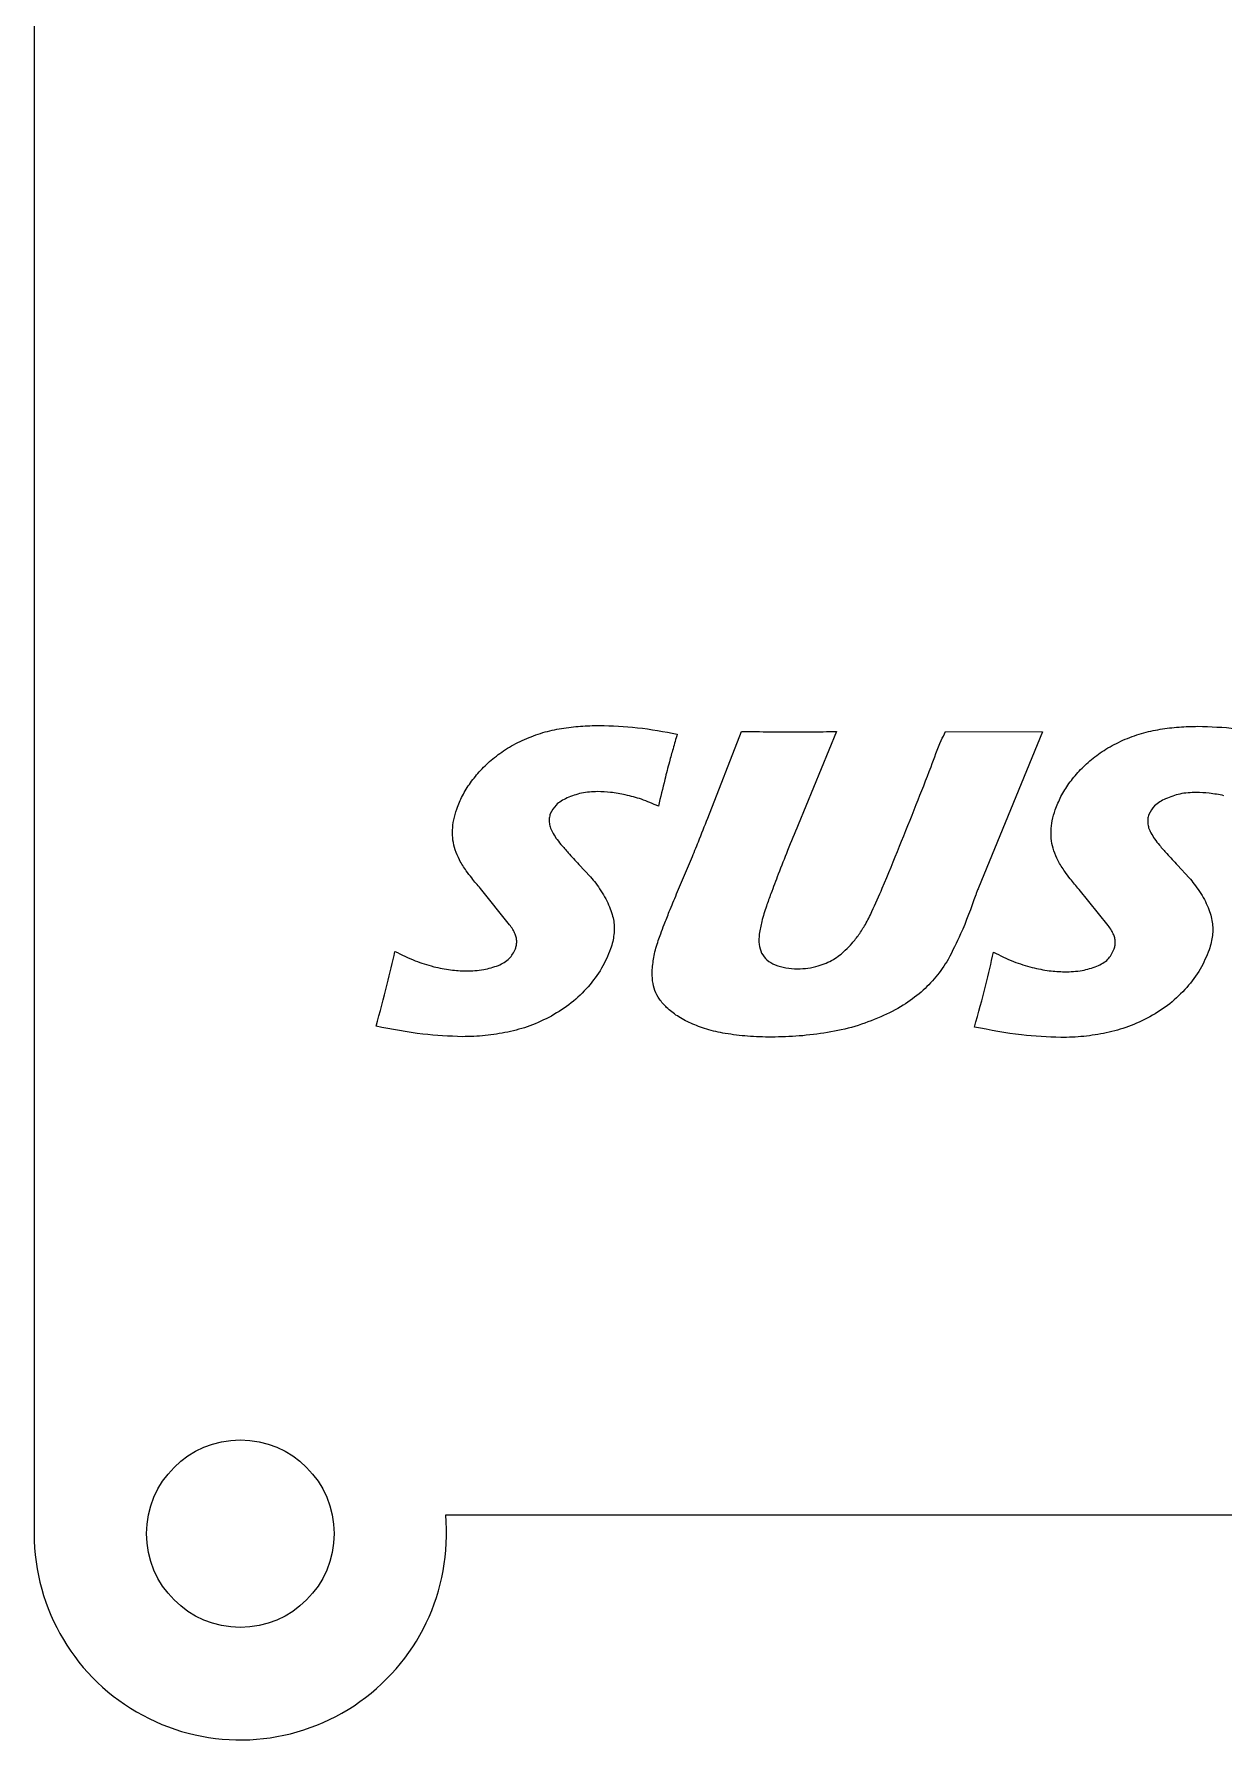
# Model space of a CAD drawing. Header units: millimetres. Extents: x 5 to 293, y 5 to 302.
# Drawn here: x 5.36 to 37.09, y 191.06 to 236.55 of the extents above; entities that cross this region are included whole.
import ezdxf

# ---------------------------------------------------------------- set-up
doc = ezdxf.new("R2010")
doc.units = ezdxf.units.MM
doc.layers.get('0').update_dxf_attribs({"linetype": 'CONTINUOUS'})

msp = doc.modelspace()

# ---------------------------------------------------------------- linework, layer by layer
for p, q in [((23.324, 215.641), (24.22, 217.955)), ((26.756, 217.952), (25.732, 215.462)), ((29.663, 217.948), (32.248, 217.944)), ((32.248, 217.944), (30.543, 213.785)), ((19.889, 214.409), (20.197, 214.075)), ((22.493, 213.62), (22.889, 214.558)), ((35.854, 214.388), (36.162, 214.053)), ((18.037, 212.8), (17.261, 213.762)), ((34.002, 212.778), (33.226, 213.741))]:
    msp.add_line(p, q)
msp.add_lwpolyline([(16.333, 197.059), (75.628, 197.059, 1.095445), (86.583, 197.059), (145.878, 197.059, 1.046586), (156.856, 196.559), (156.856, 296.559, 1.046586), (145.878, 296.059), (86.583, 296.059, 1.095445), (75.628, 296.059), (16.333, 296.059, 1.046586), (5.356, 296.559), (5.356, 196.559, 1.046586)], format="xyb", close=True)
msp.add_circle((10.856, 196.559), 2.5)
for points, knots in [([(18.434, 217.74), (18.597, 217.806), (18.918, 217.937), (19.258, 218.002), (19.426, 218.035)], [0, 0, 0, 0, 0.0525425, 0.103684, 0.103684, 0.103684, 0.103684]), ([(19.426, 218.035), (19.593, 218.058), (19.927, 218.103), (20.264, 218.11), (20.432, 218.113)], [0, 0, 0, 0, 0.0505703, 0.1009514, 0.1009514, 0.1009514, 0.1009514]), ([(20.432, 218.113), (20.771, 218.102), (21.47, 218.079), (22.157, 217.948), (22.511, 217.881)], [0, 0, 0, 0, 0.1016626, 0.2094448, 0.2094448, 0.2094448, 0.2094448]), ([(24.22, 217.955), (24.479, 217.951), (24.907, 217.945), (25.335, 217.943), (25.505, 217.942)], [0, 0, 0, 0, 0.0776103, 0.1284674, 0.1284674, 0.1284674, 0.1284674]), ([(25.505, 217.942), (25.687, 217.942), (26.104, 217.943), (26.522, 217.949), (26.756, 217.952)], [0, 0, 0, 0, 0.0547282, 0.1251802, 0.1251802, 0.1251802, 0.1251802]), ([(29.28, 217.013), (29.365, 217.249), (29.479, 217.567), (29.626, 217.87), (29.663, 217.948)], [0, 0, 0, 0, 0.0752302, 0.1010777, 0.1010777, 0.1010777, 0.1010777]), ([(34.399, 217.719), (34.562, 217.785), (34.883, 217.915), (35.223, 217.981), (35.391, 218.013)], [0, 0, 0, 0, 0.0525425, 0.1036841, 0.1036841, 0.1036841, 0.1036841]), ([(35.391, 218.013), (35.558, 218.036), (35.892, 218.082), (36.229, 218.088), (36.397, 218.091)], [0, 0, 0, 0, 0.0505703, 0.1009513, 0.1009513, 0.1009513, 0.1009513]), ([(36.397, 218.091), (36.736, 218.08), (37.435, 218.057), (38.122, 217.927), (38.475, 217.86)], [0, 0, 0, 0, 0.1016627, 0.209445, 0.209445, 0.209445, 0.209445]), ([(17.59, 217.226), (17.717, 217.323), (17.979, 217.525), (18.279, 217.667), (18.434, 217.74)], [0, 0, 0, 0, 0.04772636, 0.09911175, 0.09911175, 0.09911175, 0.09911175]), ([(22.511, 217.881), (22.472, 217.752), (22.4, 217.506), (22.331, 217.258), (22.299, 217.14)], [0, 0, 0, 0, 0.04035923, 0.07708315, 0.07708315, 0.07708315, 0.07708315]), ([(33.555, 217.204), (33.681, 217.301), (33.944, 217.503), (34.244, 217.645), (34.399, 217.719)], [0, 0, 0, 0, 0.04772626, 0.09911166, 0.09911166, 0.09911166, 0.09911166]), ([(16.993, 216.585), (17.08, 216.698), (17.259, 216.931), (17.478, 217.126), (17.59, 217.226)], [0, 0, 0, 0, 0.04280209, 0.0877697, 0.0877697, 0.0877697, 0.0877697]), ([(22.299, 217.14), (22.259, 216.986), (22.157, 216.593), (22.064, 216.199), (22.007, 215.96)], [0, 0, 0, 0, 0.0478521, 0.1216059, 0.1216059, 0.1216059, 0.1216059]), ([(28.439, 214.893), (28.588, 215.262), (28.874, 215.967), (29.149, 216.676), (29.28, 217.013)], [0, 0, 0, 0, 0.1195361, 0.2281161, 0.2281161, 0.2281161, 0.2281161]), ([(32.958, 216.563), (33.045, 216.677), (33.223, 216.909), (33.443, 217.104), (33.555, 217.204)], [0, 0, 0, 0, 0.04280228, 0.08776984, 0.08776984, 0.08776984, 0.08776984]), ([(16.628, 215.885), (16.675, 216.005), (16.771, 216.251), (16.918, 216.472), (16.993, 216.585)], [0, 0, 0, 0, 0.03849961, 0.07913581, 0.07913581, 0.07913581, 0.07913581]), ([(32.593, 215.863), (32.64, 215.983), (32.736, 216.23), (32.883, 216.45), (32.958, 216.563)], [0, 0, 0, 0, 0.03849961, 0.07913581, 0.07913581, 0.07913581, 0.07913581]), ([(19.57, 216.18), (19.463, 216.126), (19.272, 216.028), (19.17, 215.841), (19.124, 215.758)], [0, 0, 0, 0, 0.03478933, 0.06260056, 0.06260056, 0.06260056, 0.06260056]), ([(20.387, 216.349), (20.241, 216.343), (19.959, 216.332), (19.696, 216.229), (19.57, 216.18)], [0, 0, 0, 0, 0.04348417, 0.08394446, 0.08394446, 0.08394446, 0.08394446]), ([(21.125, 216.263), (20.995, 216.288), (20.751, 216.334), (20.502, 216.344), (20.387, 216.349)], [0, 0, 0, 0, 0.0398118, 0.07446604, 0.07446604, 0.07446604, 0.07446604]), ([(22.007, 215.96), (21.858, 216.026), (21.572, 216.152), (21.27, 216.227), (21.125, 216.263)], [0, 0, 0, 0, 0.04891203, 0.09338138, 0.09338138, 0.09338138, 0.09338138]), ([(35.535, 216.158), (35.428, 216.104), (35.237, 216.006), (35.134, 215.82), (35.089, 215.737)], [0, 0, 0, 0, 0.03478928, 0.06260051, 0.06260051, 0.06260051, 0.06260051]), ([(36.352, 216.327), (36.206, 216.321), (35.924, 216.31), (35.661, 216.207), (35.535, 216.158)], [0, 0, 0, 0, 0.04348441, 0.08394464, 0.08394464, 0.08394464, 0.08394464]), ([(37.09, 216.241), (36.96, 216.266), (36.715, 216.312), (36.467, 216.322), (36.352, 216.327)], [0, 0, 0, 0, 0.03981204, 0.07446604, 0.07446604, 0.07446604, 0.07446604]), ([(16.514, 215.319), (16.523, 215.412), (16.54, 215.604), (16.598, 215.789), (16.628, 215.885)], [0, 0, 0, 0, 0.02768122, 0.05782122, 0.05782122, 0.05782122, 0.05782122]), ([(19.124, 215.758), (19.113, 215.72), (19.09, 215.645), (19.092, 215.568), (19.093, 215.53)], [0, 0, 0, 0, 0.01190009, 0.02318669, 0.02318669, 0.02318669, 0.02318669]), ([(22.889, 214.558), (22.952, 214.709), (23.1, 215.069), (23.242, 215.432), (23.324, 215.641)], [0, 0, 0, 0, 0.0492078, 0.1167622, 0.1167622, 0.1167622, 0.1167622]), ([(32.479, 215.298), (32.488, 215.39), (32.505, 215.582), (32.563, 215.767), (32.593, 215.863)], [0, 0, 0, 0, 0.02768122, 0.05782119, 0.05782119, 0.05782119, 0.05782119]), ([(35.089, 215.737), (35.077, 215.698), (35.055, 215.624), (35.057, 215.546), (35.058, 215.508)], [0, 0, 0, 0, 0.01190009, 0.0231867, 0.0231867, 0.0231867, 0.0231867]), ([(16.588, 214.795), (16.564, 214.881), (16.515, 215.052), (16.515, 215.231), (16.514, 215.319)], [0, 0, 0, 0, 0.02672186, 0.05320007, 0.05320007, 0.05320007, 0.05320007]), ([(19.093, 215.53), (19.1, 215.489), (19.115, 215.398), (19.157, 215.315), (19.18, 215.269)], [0, 0, 0, 0, 0.01237085, 0.02763032, 0.02763032, 0.02763032, 0.02763032]), ([(19.18, 215.269), (19.21, 215.216), (19.277, 215.1), (19.362, 214.996), (19.408, 214.94)], [0, 0, 0, 0, 0.01839266, 0.04004152, 0.04004152, 0.04004152, 0.04004152]), ([(25.732, 215.462), (25.639, 215.236), (25.458, 214.798), (25.286, 214.357), (25.204, 214.144)], [0, 0, 0, 0, 0.0735585, 0.1419957, 0.1419957, 0.1419957, 0.1419957]), ([(32.553, 214.773), (32.528, 214.859), (32.48, 215.031), (32.479, 215.209), (32.479, 215.298)], [0, 0, 0, 0, 0.02672188, 0.05320009, 0.05320009, 0.05320009, 0.05320009]), ([(35.058, 215.508), (35.065, 215.467), (35.08, 215.376), (35.122, 215.293), (35.144, 215.247)], [0, 0, 0, 0, 0.01237084, 0.02763036, 0.02763036, 0.02763036, 0.02763036]), ([(35.144, 215.247), (35.175, 215.194), (35.242, 215.078), (35.327, 214.975), (35.372, 214.919)], [0, 0, 0, 0, 0.0183926, 0.04004153, 0.04004153, 0.04004153, 0.04004153]), ([(16.883, 214.238), (16.819, 214.332), (16.701, 214.507), (16.624, 214.704), (16.588, 214.795)], [0, 0, 0, 0, 0.03394762, 0.06318816, 0.06318816, 0.06318816, 0.06318816]), ([(19.408, 214.94), (19.472, 214.866), (19.629, 214.686), (19.793, 214.512), (19.889, 214.409)], [0, 0, 0, 0, 0.02958721, 0.0716757, 0.0716757, 0.0716757, 0.0716757]), ([(27.703, 213.149), (27.796, 213.358), (28.052, 213.934), (28.288, 214.52), (28.439, 214.893)], [0, 0, 0, 0, 0.0685695, 0.1892798, 0.1892798, 0.1892798, 0.1892798]), ([(32.847, 214.216), (32.784, 214.31), (32.666, 214.486), (32.589, 214.682), (32.553, 214.773)], [0, 0, 0, 0, 0.03394768, 0.06318823, 0.06318823, 0.06318823, 0.06318823]), ([(35.372, 214.919), (35.437, 214.844), (35.594, 214.664), (35.758, 214.49), (35.854, 214.388)], [0, 0, 0, 0, 0.02958721, 0.07167574, 0.07167574, 0.07167574, 0.07167574]), ([(17.261, 213.762), (17.182, 213.856), (17.052, 214.011), (16.931, 214.173), (16.883, 214.238)], [0, 0, 0, 0, 0.03662426, 0.06075219, 0.06075219, 0.06075219, 0.06075219]), ([(20.197, 214.075), (20.244, 214.019), (20.343, 213.901), (20.429, 213.773), (20.475, 213.705)], [0, 0, 0, 0, 0.02175309, 0.04630147, 0.04630147, 0.04630147, 0.04630147]), ([(25.204, 214.144), (25.137, 213.971), (25.029, 213.689), (24.927, 213.405), (24.888, 213.295)], [0, 0, 0, 0, 0.05559754, 0.09063199, 0.09063199, 0.09063199, 0.09063199]), ([(33.226, 213.741), (33.147, 213.834), (33.017, 213.989), (32.896, 214.151), (32.847, 214.216)], [0, 0, 0, 0, 0.03662433, 0.0607522, 0.0607522, 0.0607522, 0.0607522]), ([(36.162, 214.053), (36.208, 213.998), (36.308, 213.88), (36.394, 213.751), (36.44, 213.684)], [0, 0, 0, 0, 0.02175305, 0.04630136, 0.04630136, 0.04630136, 0.04630136]), ([(20.475, 213.705), (20.52, 213.634), (20.607, 213.497), (20.673, 213.349), (20.704, 213.277)], [0, 0, 0, 0, 0.02510706, 0.04861814, 0.04861814, 0.04861814, 0.04861814]), ([(22.161, 212.803), (22.206, 212.919), (22.314, 213.192), (22.427, 213.464), (22.493, 213.62)], [0, 0, 0, 0, 0.03725798, 0.08819971, 0.08819971, 0.08819971, 0.08819971]), ([(30.472, 213.592), (30.345, 213.242), (30.134, 212.654), (29.85, 212.098), (29.735, 211.873)], [0, 0, 0, 0, 0.1114722, 0.1871843, 0.1871843, 0.1871843, 0.1871843]), ([(30.543, 213.785), (30.529, 213.75), (30.504, 213.686), (30.482, 213.621), (30.472, 213.592)], [0, 0, 0, 0, 0.0114427, 0.02061877, 0.02061877, 0.02061877, 0.02061877]), ([(36.44, 213.684), (36.485, 213.613), (36.572, 213.475), (36.637, 213.327), (36.669, 213.255)], [0, 0, 0, 0, 0.02510703, 0.04861814, 0.04861814, 0.04861814, 0.04861814]), ([(20.704, 213.277), (20.73, 213.21), (20.779, 213.085), (20.804, 212.952), (20.816, 212.89)], [0, 0, 0, 0, 0.02143712, 0.04033884, 0.04033884, 0.04033884, 0.04033884]), ([(24.888, 213.295), (24.843, 213.16), (24.762, 212.916), (24.718, 212.663), (24.698, 212.551)], [0, 0, 0, 0, 0.04268434, 0.07687517, 0.07687517, 0.07687517, 0.07687517]), ([(27.353, 212.535), (27.413, 212.625), (27.545, 212.82), (27.647, 213.033), (27.703, 213.149)], [0, 0, 0, 0, 0.03232964, 0.07073136, 0.07073136, 0.07073136, 0.07073136]), ([(36.669, 213.255), (36.695, 213.189), (36.744, 213.063), (36.769, 212.93), (36.78, 212.868)], [0, 0, 0, 0, 0.0214372, 0.04033886, 0.04033886, 0.04033886, 0.04033886]), ([(18.187, 212.551), (18.169, 212.591), (18.128, 212.68), (18.069, 212.758), (18.037, 212.8)], [0, 0, 0, 0, 0.01333153, 0.02917326, 0.02917326, 0.02917326, 0.02917326]), ([(18.229, 212.346), (18.227, 212.378), (18.223, 212.448), (18.2, 212.515), (18.187, 212.551)], [0, 0, 0, 0, 0.00971886, 0.02102825, 0.02102825, 0.02102825, 0.02102825]), ([(20.821, 212.536), (20.811, 212.473), (20.792, 212.343), (20.752, 212.217), (20.731, 212.152)], [0, 0, 0, 0, 0.01881267, 0.03947383, 0.03947383, 0.03947383, 0.03947383]), ([(20.816, 212.89), (20.822, 212.831), (20.835, 212.713), (20.825, 212.595), (20.821, 212.536)], [0, 0, 0, 0, 0.01771094, 0.03553343, 0.03553343, 0.03553343, 0.03553343]), ([(22.004, 212.379), (22.025, 212.437), (22.076, 212.58), (22.129, 212.721), (22.161, 212.803)], [0, 0, 0, 0, 0.01874414, 0.04527167, 0.04527167, 0.04527167, 0.04527167]), ([(24.698, 212.551), (24.69, 212.458), (24.675, 212.284), (24.733, 212.12), (24.759, 212.044)], [0, 0, 0, 0, 0.02762087, 0.05159724, 0.05159724, 0.05159724, 0.05159724]), ([(26.993, 212.117), (27.055, 212.179), (27.185, 212.309), (27.295, 212.457), (27.353, 212.535)], [0, 0, 0, 0, 0.02603341, 0.05521342, 0.05521342, 0.05521342, 0.05521342]), ([(34.152, 212.529), (34.133, 212.57), (34.093, 212.659), (34.034, 212.736), (34.002, 212.778)], [0, 0, 0, 0, 0.01333147, 0.02917331, 0.02917331, 0.02917331, 0.02917331]), ([(34.193, 212.324), (34.192, 212.356), (34.188, 212.427), (34.164, 212.493), (34.152, 212.529)], [0, 0, 0, 0, 0.00971887, 0.02102824, 0.02102824, 0.02102824, 0.02102824]), ([(36.785, 212.514), (36.776, 212.452), (36.757, 212.321), (36.717, 212.196), (36.696, 212.13)], [0, 0, 0, 0, 0.01881271, 0.03947384, 0.03947384, 0.03947384, 0.03947384]), ([(36.78, 212.868), (36.787, 212.81), (36.8, 212.692), (36.79, 212.573), (36.785, 212.514)], [0, 0, 0, 0, 0.01771094, 0.03553342, 0.03553342, 0.03553342, 0.03553342]), ([(14.475, 210.091), (14.579, 210.465), (14.763, 211.127), (14.915, 211.797), (14.981, 212.089)], [0, 0, 0, 0, 0.1163134, 0.2061218, 0.2061218, 0.2061218, 0.2061218]), ([(14.981, 212.089), (15.157, 212), (15.489, 211.833), (15.846, 211.729), (16.013, 211.68)], [0, 0, 0, 0, 0.0591842, 0.1112417, 0.1112417, 0.1112417, 0.1112417]), ([(17.74, 211.713), (17.846, 211.766), (18.045, 211.864), (18.146, 212.062), (18.193, 212.155)], [0, 0, 0, 0, 0.03439849, 0.06484446, 0.06484446, 0.06484446, 0.06484446]), ([(18.193, 212.155), (18.203, 212.187), (18.222, 212.25), (18.226, 212.314), (18.229, 212.346)], [0, 0, 0, 0, 0.01007754, 0.01943113, 0.01943113, 0.01943113, 0.01943113]), ([(20.731, 212.152), (20.659, 211.976), (20.51, 211.612), (20.263, 211.306), (20.136, 211.147)], [0, 0, 0, 0, 0.0567378, 0.1172886, 0.1172886, 0.1172886, 0.1172886]), ([(21.844, 211.599), (21.856, 211.726), (21.882, 211.991), (21.962, 212.245), (22.004, 212.379)], [0, 0, 0, 0, 0.03797148, 0.07975385, 0.07975385, 0.07975385, 0.07975385]), ([(24.759, 212.044), (24.802, 211.978), (24.892, 211.837), (25.043, 211.767), (25.124, 211.73)], [0, 0, 0, 0, 0.02304195, 0.0490033, 0.0490033, 0.0490033, 0.0490033]), ([(26.675, 211.873), (26.731, 211.91), (26.844, 211.983), (26.943, 212.072), (26.993, 212.117)], [0, 0, 0, 0, 0.01998266, 0.04010169, 0.04010169, 0.04010169, 0.04010169]), ([(30.439, 210.07), (30.543, 210.443), (30.727, 211.105), (30.879, 211.776), (30.946, 212.068)], [0, 0, 0, 0, 0.1163134, 0.2061218, 0.2061218, 0.2061218, 0.2061218]), ([(30.946, 212.068), (31.122, 211.979), (31.454, 211.811), (31.811, 211.707), (31.978, 211.659)], [0, 0, 0, 0, 0.0591842, 0.1112418, 0.1112418, 0.1112418, 0.1112418]), ([(33.704, 211.692), (33.81, 211.744), (34.01, 211.843), (34.111, 212.041), (34.158, 212.134)], [0, 0, 0, 0, 0.03439854, 0.06484445, 0.06484445, 0.06484445, 0.06484445]), ([(34.158, 212.134), (34.168, 212.166), (34.187, 212.228), (34.191, 212.293), (34.193, 212.324)], [0, 0, 0, 0, 0.01007752, 0.01943112, 0.01943112, 0.01943112, 0.01943112]), ([(36.696, 212.13), (36.624, 211.954), (36.475, 211.59), (36.228, 211.284), (36.101, 211.126)], [0, 0, 0, 0, 0.0567379, 0.1172886, 0.1172886, 0.1172886, 0.1172886]), ([(16.013, 211.68), (16.163, 211.647), (16.448, 211.584), (16.738, 211.571), (16.875, 211.565)], [0, 0, 0, 0, 0.04611386, 0.08715325, 0.08715325, 0.08715325, 0.08715325]), ([(16.875, 211.565), (17.034, 211.569), (17.33, 211.576), (17.61, 211.67), (17.74, 211.713)], [0, 0, 0, 0, 0.04728724, 0.08811312, 0.08811312, 0.08811312, 0.08811312]), ([(21.913, 211.045), (21.889, 211.13), (21.837, 211.311), (21.842, 211.499), (21.844, 211.599)], [0, 0, 0, 0, 0.02612418, 0.05610314, 0.05610314, 0.05610314, 0.05610314]), ([(25.124, 211.73), (25.217, 211.699), (25.409, 211.635), (25.612, 211.627), (25.717, 211.623)], [0, 0, 0, 0, 0.02921782, 0.06056644, 0.06056644, 0.06056644, 0.06056644]), ([(25.717, 211.623), (25.811, 211.626), (25.998, 211.633), (26.18, 211.677), (26.271, 211.699)], [0, 0, 0, 0, 0.02795279, 0.05598365, 0.05598365, 0.05598365, 0.05598365]), ([(26.271, 211.699), (26.341, 211.722), (26.481, 211.768), (26.611, 211.838), (26.675, 211.873)], [0, 0, 0, 0, 0.02215369, 0.04415129, 0.04415129, 0.04415129, 0.04415129]), ([(29.735, 211.873), (29.632, 211.712), (29.427, 211.394), (29.154, 211.133), (29.019, 211.004)], [0, 0, 0, 0, 0.0570994, 0.1129864, 0.1129864, 0.1129864, 0.1129864]), ([(31.978, 211.659), (32.128, 211.625), (32.412, 211.562), (32.703, 211.549), (32.84, 211.543)], [0, 0, 0, 0, 0.04611386, 0.08715325, 0.08715325, 0.08715325, 0.08715325]), ([(32.84, 211.543), (32.999, 211.547), (33.294, 211.555), (33.575, 211.648), (33.704, 211.692)], [0, 0, 0, 0, 0.04728724, 0.08811312, 0.08811312, 0.08811312, 0.08811312]), ([(20.136, 211.147), (19.991, 210.995), (19.699, 210.689), (19.335, 210.472), (19.153, 210.363)], [0, 0, 0, 0, 0.0627899, 0.1262527, 0.1262527, 0.1262527, 0.1262527]), ([(36.101, 211.126), (35.955, 210.974), (35.663, 210.668), (35.3, 210.451), (35.118, 210.342)], [0, 0, 0, 0, 0.0627897, 0.1262527, 0.1262527, 0.1262527, 0.1262527]), ([(22.227, 210.591), (22.158, 210.663), (22.028, 210.797), (21.95, 210.966), (21.913, 211.045)], [0, 0, 0, 0, 0.02965033, 0.05559577, 0.05559577, 0.05559577, 0.05559577]), ([(29.019, 211.004), (28.862, 210.881), (28.527, 210.618), (28.142, 210.437), (27.936, 210.34)], [0, 0, 0, 0, 0.059442, 0.1273678, 0.1273678, 0.1273678, 0.1273678]), ([(19.153, 210.363), (18.964, 210.269), (18.592, 210.083), (18.188, 209.983), (17.989, 209.934)], [0, 0, 0, 0, 0.0631333, 0.1243843, 0.1243843, 0.1243843, 0.1243843]), ([(22.869, 210.171), (22.748, 210.231), (22.516, 210.345), (22.32, 210.512), (22.227, 210.591)], [0, 0, 0, 0, 0.04056232, 0.07702763, 0.07702763, 0.07702763, 0.07702763]), ([(27.936, 210.34), (27.709, 210.248), (27.249, 210.063), (26.762, 209.97), (26.515, 209.923)], [0, 0, 0, 0, 0.0731832, 0.1484108, 0.1484108, 0.1484108, 0.1484108]), ([(35.118, 210.342), (34.929, 210.247), (34.556, 210.062), (34.153, 209.962), (33.954, 209.913)], [0, 0, 0, 0, 0.0631334, 0.1243844, 0.1243844, 0.1243844, 0.1243844]), ([(16.778, 209.813), (16.427, 209.828), (15.652, 209.863), (14.891, 210.011), (14.475, 210.091)], [0, 0, 0, 0, 0.1052827, 0.2322562, 0.2322562, 0.2322562, 0.2322562]), ([(17.989, 209.934), (17.789, 209.899), (17.389, 209.827), (16.982, 209.818), (16.778, 209.813)], [0, 0, 0, 0, 0.060767, 0.1218907, 0.1218907, 0.1218907, 0.1218907]), ([(23.791, 209.897), (23.624, 209.93), (23.308, 209.993), (23.01, 210.114), (22.869, 210.171)], [0, 0, 0, 0, 0.0508987, 0.09629331, 0.09629331, 0.09629331, 0.09629331]), ([(25.025, 209.802), (24.812, 209.805), (24.399, 209.813), (23.989, 209.869), (23.791, 209.897)], [0, 0, 0, 0, 0.0637382, 0.1238989, 0.1238989, 0.1238989, 0.1238989]), ([(26.515, 209.923), (26.265, 209.887), (25.771, 209.817), (25.272, 209.807), (25.025, 209.802)], [0, 0, 0, 0, 0.0756671, 0.1496173, 0.1496173, 0.1496173, 0.1496173]), ([(32.742, 209.791), (32.391, 209.807), (31.617, 209.841), (30.856, 209.989), (30.439, 210.07)], [0, 0, 0, 0, 0.1052824, 0.2322562, 0.2322562, 0.2322562, 0.2322562]), ([(33.954, 209.913), (33.754, 209.877), (33.353, 209.805), (32.946, 209.796), (32.742, 209.791)], [0, 0, 0, 0, 0.0607671, 0.1218907, 0.1218907, 0.1218907, 0.1218907])]:
    msp.add_open_spline(points, degree=3, knots=knots)

doc.saveas('drawing.dxf')
